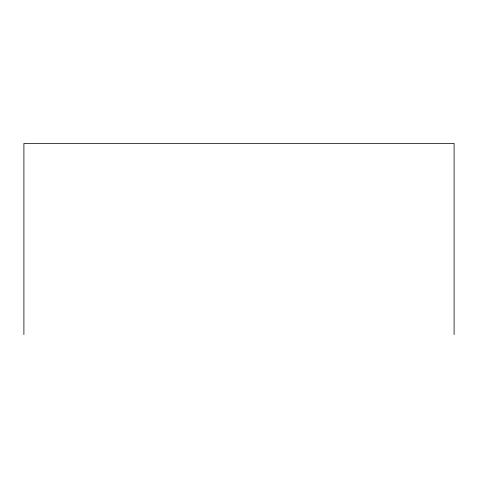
<?xml version="1.0" encoding="UTF-8"?>
<svg xmlns="http://www.w3.org/2000/svg" width="478" height="478" viewBox="0 0 478 478"><rect width="100%" height="100%" fill="white"/><g stroke="black" fill="none" stroke-linecap="round" stroke-linejoin="round"><path stroke-width="0.72" d="M454.1 334.618L454.1 143.382L23.9 143.382L23.9 334.618"/></g></svg>
